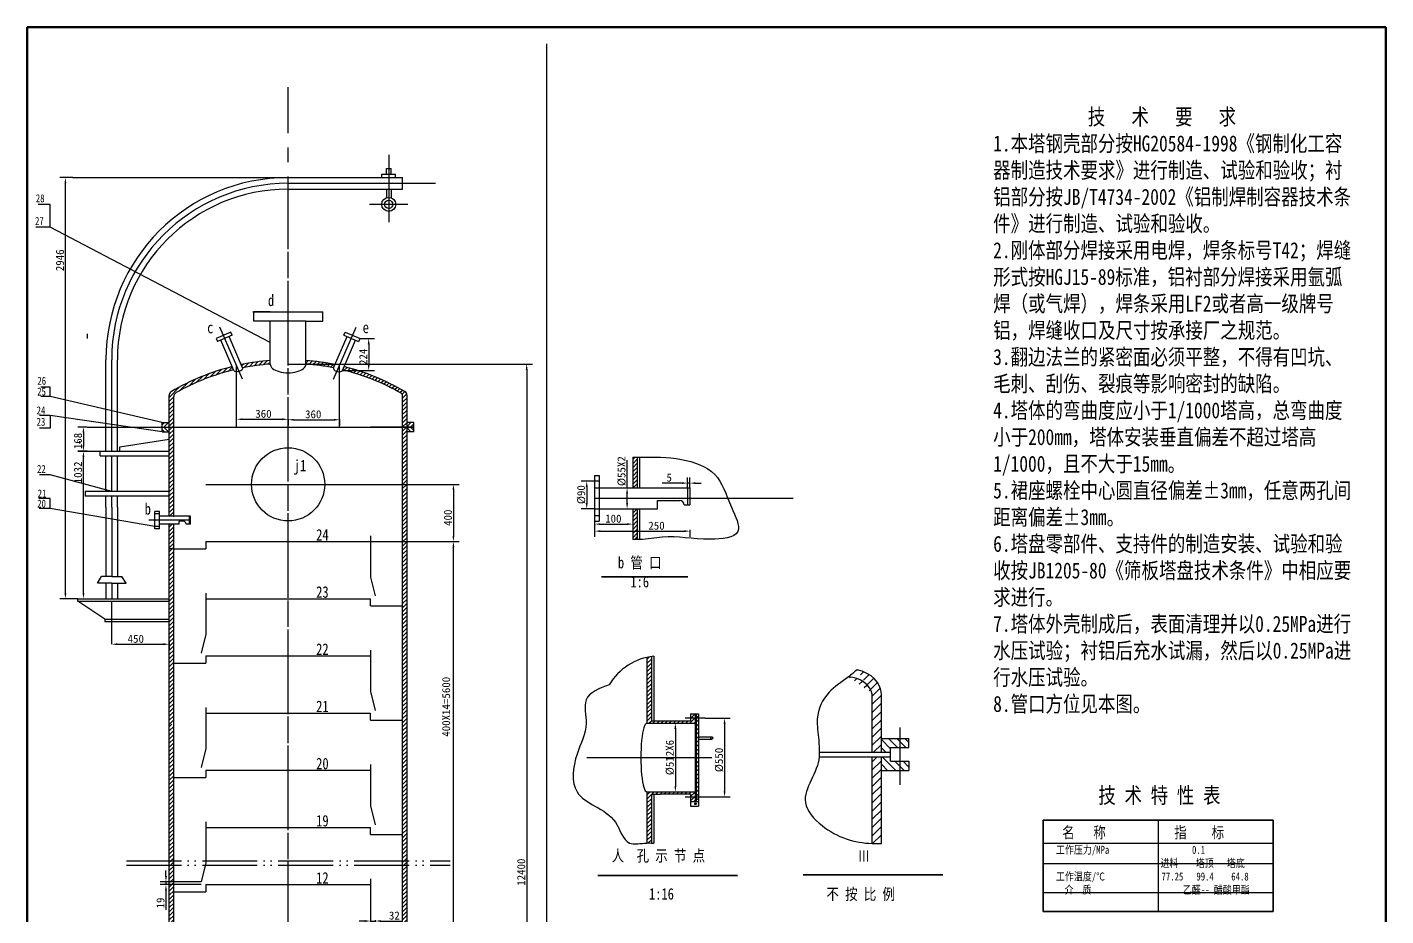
# Model space of a CAD drawing. Header units: millimetres. Extents: x 932 to 1607847, y 562 to 1472.
# Drawn here: x 932 to 1526, y 1083 to 1472 of the extents above; entities that cross this region are included whole.
import ezdxf

# ---------------------------------------------------------------- set-up
doc = ezdxf.new("R2010")
doc.units = ezdxf.units.MM
doc.linetypes.add('ACAD_ISO05W100', pattern=[33, 24, -3, 0, -3, 0, -3])
doc.linetypes.add('CENTER', pattern=[50.8, 31.75, -6.35, 6.35, -6.35])
doc.layers.get('0').update_dxf_attribs({"lineweight": 25})
doc.layers.get('Defpoints').update_dxf_attribs({"lineweight": 25})
doc.layers.add('双点划线', color=7, linetype='ACAD_ISO05W100', lineweight=25, plot=False)
doc.layers.add('图框', color=7, linetype='Continuous', lineweight=60)
doc.layers.add('粗实线', color=7, linetype='Continuous', lineweight=35)
doc.layers.add('点划线', color=7, linetype='CENTER')
doc.styles.get("Standard").update_dxf_attribs({"font": 'simfang.ttf', "width": 0.8, "height": 5})
doc.styles.add('样式 1', font='STFANGSO.TTF')
doc.dimstyles.new('GB', dxfattribs={"dimtxt": 3.5, "dimasz": 2.5, "dimexe": 2.5, "dimexo": 0, "dimtad": 1, "dimdec": 0, "dimlfac": 16, "dimtxsty": '样式 1', "dimcen": 0, "dimadec": 0, "dimazin": 3, "dimtfac": 1, "dimtdec": 0, "dimtmove": 0, "dimatfit": 2, "dimfxl": 0, "dimarcsym": 0})
pattern_1 = [(45, (-4.0579, -22.7448), (-0.8980256, 0.8980256), [])]
pattern_2 = [(45, (6.1799, -22.7448), (-0.8980256, 0.8980256), [])]

# ---------------------------------------------------------------- blocks, each defined once
blk = doc.blocks.new('*D31')
at = {"layer": 'Defpoints', "color": 0, "lineweight": -2, "transparency": 16777216}
for p, q in [((992.3, 1100.45), (992.3, 1102.95)), ((1007.7, 1097.95), (989.8, 1097.95)), ((1007.72, 1096.75), (989.8, 1096.75)), ((992.3, 1097.95), (992.3, 1096.75)), ((992.3, 1094.25), (992.3, 1085.67))]:
    blk.add_line(p, q, dxfattribs=at)
at = {"layer": 'Defpoints', "color": 0, "transparency": 16777216}
for p in [(992.3, 1096.75), (1007.7, 1097.95), (1007.72, 1096.75)]:
    blk.add_point(p, dxfattribs=at)
for points in [[(991.88, 1100.45), (992.71, 1100.45), (992.3, 1097.95)], [(991.88, 1094.25), (992.71, 1094.25), (992.3, 1096.75)]]:
    blk.add_solid(points, dxfattribs=at)
at = {"layer": 'Defpoints', "color": 0, "transparency": 16777216, "insert": (989.92, 1088.71), "char_height": 3.5, "attachment_point": 5, "rotation": 90, "style": '样式 1'}
blk.add_mtext('19', dxfattribs=at)
blk = doc.blocks.new('*D33')
at = {"layer": 'Defpoints', "color": 0, "lineweight": -2, "transparency": 16777216}
for p, q in [((1081.7, 1081.25), (1081.7, 1078.33)), ((1083.7, 1081.25), (1083.7, 1078.33)), ((1079.2, 1080.83), (1076.7, 1080.83)), ((1081.7, 1080.83), (1083.7, 1080.83)), ((1086.2, 1080.83), (1095.61, 1080.83))]:
    blk.add_line(p, q, dxfattribs=at)
at = {"layer": 'Defpoints', "color": 0, "transparency": 16777216}
for p in [(1081.7, 1081.25), (1083.7, 1081.25), (1083.7, 1080.83)]:
    blk.add_point(p, dxfattribs=at)
for points in [[(1079.2, 1081.25), (1079.2, 1080.42), (1081.7, 1080.83)], [(1086.2, 1081.25), (1086.2, 1080.42), (1083.7, 1080.83)]]:
    blk.add_solid(points, dxfattribs=at)
at = {"layer": 'Defpoints', "color": 0, "transparency": 16777216, "insert": (1092.15, 1083.21), "char_height": 3.5, "attachment_point": 5, "style": '样式 1'}
blk.add_mtext('32', dxfattribs=at)
blk = doc.blocks.new('*D37')
at = {"layer": 'Defpoints', "color": 0, "lineweight": -2, "transparency": 16777216}
for p, q in [((953.78, 1286.25), (958.72, 1286.25)), ((956.22, 1224.25), (956.22, 1283.75)), ((953.78, 1221.75), (958.72, 1221.75))]:
    blk.add_line(p, q, dxfattribs=at)
at = {"layer": 'Defpoints', "color": 0, "transparency": 16777216}
for p in [(953.78, 1286.25), (956.22, 1286.25), (953.78, 1221.75)]:
    blk.add_point(p, dxfattribs=at)
for points in [[(955.81, 1283.75), (956.64, 1283.75), (956.22, 1286.25)], [(955.81, 1224.25), (956.64, 1224.25), (956.22, 1221.75)]]:
    blk.add_solid(points, dxfattribs=at)
at = {"layer": 'Defpoints', "color": 0, "transparency": 16777216, "insert": (953.85, 1276.99), "char_height": 3.5, "attachment_point": 5, "rotation": 90, "style": '样式 1'}
blk.add_mtext('1032', dxfattribs=at)
blk = doc.blocks.new('*D38')
at = {"layer": 'Defpoints', "color": 0, "lineweight": -2, "transparency": 16777216}
for p, q in [((957.8, 1296.79), (953.71, 1296.79)), ((956.21, 1294.29), (956.21, 1288.79)), ((957.8, 1286.29), (953.71, 1286.29))]:
    blk.add_line(p, q, dxfattribs=at)
at = {"layer": 'Defpoints', "color": 0, "transparency": 16777216}
for p in [(957.8, 1296.79), (956.21, 1286.29), (957.8, 1286.29)]:
    blk.add_point(p, dxfattribs=at)
for points in [[(955.79, 1294.29), (956.63, 1294.29), (956.21, 1296.79)], [(955.79, 1288.79), (956.63, 1288.79), (956.21, 1286.29)]]:
    blk.add_solid(points, dxfattribs=at)
at = {"layer": 'Defpoints', "color": 0, "transparency": 16777216, "insert": (953.84, 1290.71), "char_height": 3.5, "attachment_point": 5, "rotation": 90, "style": '样式 1'}
blk.add_mtext('168', dxfattribs=at)
blk = doc.blocks.new('*D39')
at = {"layer": 'Defpoints', "color": 0, "lineweight": -2, "transparency": 16777216}
for p, q in [((951.64, 1405.89), (945.83, 1405.89)), ((948.33, 1224.25), (948.33, 1403.39)), ((953.78, 1221.75), (945.83, 1221.75))]:
    blk.add_line(p, q, dxfattribs=at)
at = {"layer": 'Defpoints', "color": 0, "transparency": 16777216}
for p in [(948.33, 1405.89), (951.64, 1405.89), (953.78, 1221.75)]:
    blk.add_point(p, dxfattribs=at)
for points in [[(947.91, 1403.39), (948.75, 1403.39), (948.33, 1405.89)], [(947.91, 1224.25), (948.75, 1224.25), (948.33, 1221.75)]]:
    blk.add_solid(points, dxfattribs=at)
at = {"layer": 'Defpoints', "color": 0, "transparency": 16777216, "insert": (945.96, 1369.73), "char_height": 3.5, "attachment_point": 5, "rotation": 90, "style": '样式 1'}
blk.add_mtext('2946', dxfattribs=at)
blk = doc.blocks.new('*D40')
at = {"layer": 'Defpoints', "color": 0, "lineweight": -2, "transparency": 16777216}
for p, q in [((1045.7, 1271.75), (1120.48, 1271.75)), ((1117.98, 1269.25), (1117.98, 1249.25)), ((1045.7, 1246.75), (1120.48, 1246.75))]:
    blk.add_line(p, q, dxfattribs=at)
at = {"layer": 'Defpoints', "color": 0, "transparency": 16777216}
for p in [(1045.7, 1271.75), (1045.7, 1246.75), (1117.98, 1246.75)]:
    blk.add_point(p, dxfattribs=at)
for points in [[(1117.56, 1269.25), (1118.39, 1269.25), (1117.98, 1271.75)], [(1117.56, 1249.25), (1118.39, 1249.25), (1117.98, 1246.75)]]:
    blk.add_solid(points, dxfattribs=at)
at = {"layer": 'Defpoints', "color": 0, "transparency": 16777216, "insert": (1115.6, 1257.17), "char_height": 3.5, "attachment_point": 5, "rotation": 90, "style": '样式 1'}
blk.add_mtext('400', dxfattribs=at)
blk = doc.blocks.new('*D41')
at = {"layer": 'Defpoints', "color": 0, "lineweight": -2, "transparency": 16777216}
for p, q in [((1077.14, 1335.55), (1083.43, 1335.55)), ((1080.93, 1333.05), (1080.93, 1324.05)), ((1069.44, 1321.55), (1083.43, 1321.55))]:
    blk.add_line(p, q, dxfattribs=at)
at = {"layer": 'Defpoints', "color": 0, "transparency": 16777216}
for p in [(1077.14, 1335.55), (1069.44, 1321.55), (1080.93, 1321.55)]:
    blk.add_point(p, dxfattribs=at)
for points in [[(1080.51, 1333.05), (1081.34, 1333.05), (1080.93, 1335.55)], [(1080.51, 1324.05), (1081.34, 1324.05), (1080.93, 1321.55)]]:
    blk.add_solid(points, dxfattribs=at)
at = {"layer": 'Defpoints', "color": 0, "transparency": 16777216, "insert": (1078.55, 1327.51), "char_height": 3.5, "attachment_point": 5, "rotation": 90, "style": '样式 1'}
blk.add_mtext('224', dxfattribs=at)
blk = doc.blocks.new('*D42')
at = {"layer": 'Defpoints', "color": 0, "lineweight": -2, "transparency": 16777216}
for p, q in [((1023.2, 1296.75), (1023.2, 1302.71)), ((1045.7, 1296.75), (1045.7, 1302.71)), ((1025.7, 1300.21), (1043.2, 1300.21))]:
    blk.add_line(p, q, dxfattribs=at)
at = {"layer": 'Defpoints', "color": 0, "transparency": 16777216}
for p in [(1023.2, 1296.75), (1045.7, 1300.21), (1045.7, 1296.75)]:
    blk.add_point(p, dxfattribs=at)
for points in [[(1025.7, 1300.63), (1025.7, 1299.8), (1023.2, 1300.21)], [(1043.2, 1300.63), (1043.2, 1299.8), (1045.7, 1300.21)]]:
    blk.add_solid(points, dxfattribs=at)
at = {"layer": 'Defpoints', "color": 0, "transparency": 16777216, "insert": (1034.91, 1302.59), "char_height": 3.5, "attachment_point": 5, "style": '样式 1'}
blk.add_mtext('360', dxfattribs=at)
blk = doc.blocks.new('*D43')
at = {"layer": 'Defpoints', "color": 0, "lineweight": -2, "transparency": 16777216}
for p, q in [((1045.7, 1300.21), (1045.7, 1297.5)), ((1048.2, 1300), (1065.7, 1300)), ((1068.2, 1300.21), (1068.2, 1297.5))]:
    blk.add_line(p, q, dxfattribs=at)
at = {"layer": 'Defpoints', "color": 0, "transparency": 16777216}
for p in [(1045.7, 1300.21), (1068.2, 1300.21), (1068.2, 1300)]:
    blk.add_point(p, dxfattribs=at)
for points in [[(1048.2, 1300.42), (1048.2, 1299.59), (1045.7, 1300)], [(1065.7, 1300.42), (1065.7, 1299.59), (1068.2, 1300)]]:
    blk.add_solid(points, dxfattribs=at)
at = {"layer": 'Defpoints', "color": 0, "transparency": 16777216, "insert": (1056.68, 1302.38), "char_height": 3.5, "attachment_point": 5, "style": '样式 1'}
blk.add_mtext('360', dxfattribs=at)

msp = doc.modelspace()

# ---------------------------------------------------------------- hatches: boundary and pattern name
h = msp.add_hatch()
h.set_pattern_fill('ANSI31', color=256, scale=0.4, style=0)
h.paths.add_polyline_path([(1037.883, 1325.962, 0.0319707), (1025.186, 1324.149), (1025.82, 1322.686, -0.0304818), (1037.883, 1324.375)])
h = msp.add_hatch()
h.set_pattern_fill('ANSI31', color=256, scale=0.4, style=0)
h.paths.add_polyline_path([(1053.507, 1325.962), (1053.507, 1324.375, -0.0304818), (1065.571, 1322.686), (1066.205, 1324.149, 0.0319707)])
h = msp.add_hatch()
h.set_pattern_fill('ANSI31', color=256, scale=0.4, style=0)
h.paths.add_polyline_path([(995.695, 1310.121, -0.2710982), (996.716, 1311.864, -0.0678651), (1021.846, 1321.795), (1021.221, 1323.238, 0.0718152), (994.679, 1312.339, 0.2654284), (993.695, 1310.617), (993.695, 1296.751), (995.695, 1296.751)])
h = msp.add_hatch()
h.set_pattern_fill('ANSI31', color=256, scale=0.4, style=0)
h.paths.add_polyline_path([(1070.169, 1323.238), (1069.544, 1321.795, -0.0693523), (1095.19, 1311.573, -0.2695098), (1095.695, 1310.704), (1095.695, 1296.751), (1097.695, 1296.751), (1097.695, 1310.617, 0.2654284), (1096.712, 1312.339, 0.0718152)])
h = msp.add_hatch()
h.set_pattern_fill('ANSI31', color=256, scale=0.4, style=0)
h.paths.add_polyline_path([(995.695, 1296.751), (993.695, 1296.751), (993.695, 1257.845), (995.695, 1257.845)])
h = msp.add_hatch()
h.set_pattern_fill('ANSI31', color=256, scale=0.4, style=0)
h.paths.add_polyline_path([(1097.695, 1296.751), (1095.695, 1296.751), (1095.695, 1050.376), (1097.695, 1050.376)])
h = msp.add_hatch()
h.set_pattern_fill('ANSI31', color=256, scale=0.4, style=0)
edge = h.paths.add_edge_path()
edge.add_spline(control_points=[(1198.357, 1283.677), (1197.69, 1283.677), (1197.024, 1283.677), (1196.357, 1283.677)], knot_values=[0, 0, 0, 0, 2, 2, 2, 2], degree=3, periodic=0)
edge.add_line((1196.357, 1283.677), (1196.357, 1270.26))
edge.add_line((1196.357, 1270.26), (1198.357, 1270.26))
edge.add_line((1198.357, 1270.26), (1198.357, 1283.677))
h = msp.add_hatch()
h.set_pattern_fill('ANSI31', color=256, scale=0.4, style=0)
edge = h.paths.add_edge_path()
edge.add_line((1198.357, 1261.094), (1196.357, 1261.094))
edge.add_line((1196.357, 1261.094), (1196.357, 1247.677))
edge.add_spline(control_points=[(1196.357, 1247.677), (1197.024, 1247.679), (1197.691, 1247.68), (1198.357, 1247.677)], knot_values=[108.8896239, 108.8896239, 108.8896239, 108.8896239, 110.8896239, 110.8896239, 110.8896239, 110.8896239], degree=3, periodic=0)
edge.add_line((1198.357, 1247.677), (1198.357, 1261.094))
h = msp.add_hatch()
h.set_pattern_fill('ANSI31', color=256, scale=0.4, style=0)
h.set_pattern_definition(pattern_2)
h.paths.add_polyline_path([(1204.537, 1196.489, 0.0197765), (1202.537, 1196.115), (1202.537, 1167.297), (1208.366, 1167.297), (1221.633, 1167.297), (1223.633, 1167.297), (1223.633, 1169.485), (1221.633, 1169.485), (1221.633, 1168.297), (1208.366, 1168.297), (1204.537, 1168.297)])
edge = h.paths.add_edge_path()
edge.add_line((1204.537, 1136.297), (1208.366, 1136.297))
edge.add_line((1208.366, 1136.297), (1221.633, 1136.297))
edge.add_line((1221.633, 1136.297), (1221.633, 1135.11))
edge.add_line((1221.633, 1135.11), (1223.633, 1135.11))
edge.add_line((1223.633, 1135.11), (1223.633, 1137.297))
edge.add_line((1223.633, 1137.297), (1221.633, 1137.297))
edge.add_line((1221.633, 1137.297), (1208.366, 1137.297))
edge.add_line((1208.366, 1137.297), (1202.537, 1137.297))
edge.add_line((1202.537, 1137.297), (1202.537, 1114.947))
edge.add_spline(control_points=[(1202.537, 1114.947), (1203.219, 1114.973), (1203.874, 1114.952), (1204.537, 1114.947)], knot_values=[92.8645711, 92.8645711, 92.8645711, 92.8645711, 94.8645711, 94.8645711, 94.8645711, 94.8645711], degree=3, periodic=0)
edge.add_line((1204.537, 1114.947), (1204.537, 1136.297))
h = msp.add_hatch()
h.set_pattern_fill('ANSI31', color=256, scale=0.4, style=0)
h.set_pattern_definition(pattern_2)
h.paths.add_polyline_path([(1221.633, 1169.485), (1223.633, 1169.485), (1223.633, 1171.485), (1221.633, 1171.485)])
h.paths.add_polyline_path([(1221.633, 1135.11), (1221.633, 1133.11), (1223.633, 1133.11), (1223.633, 1135.11)])
h = msp.add_hatch()
h.set_pattern_fill('ANSI31', color=256, scale=0.4, style=0)
h.set_pattern_definition(pattern_1)
h.paths.add_polyline_path([(1224.133, 1133.11), (1225.133, 1133.11), (1225.133, 1171.485), (1224.133, 1171.485)])
h = msp.add_hatch()
h.set_pattern_fill('ANSI31', color=256, scale=0.4, style=0)
h.set_pattern_definition(pattern_1)
h.paths.add_polyline_path([(1225.133, 1135.11), (1225.133, 1171.485), (1224.133, 1171.485), (1224.133, 1135.11)])
h = msp.add_hatch()
h.set_pattern_fill('ANSI31', color=256, scale=0.4, style=0)
h.set_pattern_definition(pattern_1)
h.paths.add_polyline_path([(1224.133, 1133.11), (1225.133, 1133.11), (1225.133, 1171.485), (1224.133, 1171.485)])
h = msp.add_hatch()
h.set_pattern_fill('ANSI31', color=256, scale=0.4, style=0)
h.set_pattern_definition(pattern_1)
h.paths.add_polyline_path([(1225.133, 1135.11), (1225.133, 1171.485), (1224.133, 1171.485), (1224.133, 1135.11)])
h = msp.add_hatch()
h.set_pattern_fill('ANSI31', color=256, scale=0.4, style=0)
h.set_pattern_definition([(45, (-1e-13, 317.5143), (-0.8980256, 0.8980256), [])])
h.paths.add_polyline_path([(995.695, 1166.368, -0.0057819), (993.695, 1167.548), (993.695, 1073.154), (994.695, 1073.154), (995.695, 1073.154)])
at = {"layer": 'Defpoints'}
h = msp.add_hatch(dxfattribs=at)
h.set_pattern_fill('ANSI31', color=256, scale=0.4, style=0)
h.paths.add_polyline_path([(993.695, 1298.751), (990.695, 1298.751), (990.695, 1296.751), (993.695, 1296.751)])
h.paths.add_polyline_path([(1100.695, 1298.751), (1097.695, 1298.751), (1097.695, 1296.751), (1100.695, 1296.751)])
h = msp.add_hatch(dxfattribs=at)
h.set_pattern_fill('ANSI31', color=256, scale=0.4, angle=90, style=0)
h.paths.add_polyline_path([(1100.695, 1296.751), (1097.695, 1296.751), (1097.695, 1294.751), (1100.695, 1294.751)])
h.paths.add_polyline_path([(993.695, 1296.751), (990.695, 1296.751), (990.695, 1294.751), (993.695, 1294.751)])
h = msp.add_hatch(dxfattribs=at)
h.set_pattern_fill('ANSI31', color=256, scale=0.8, style=0)
h.set_pattern_definition([(45, (-1281.986, -1166.7633), (-1.7960512, 1.7960512), [])])
edge = h.paths.add_edge_path()
edge.add_ellipse((1290.089, 1180.027), major_axis=(-14.987, 0), ratio=0.7440054, start_angle=180, end_angle=253.095877, ccw=False)
edge.add_spline(control_points=[(1290.635, 1187.568), (1291.942, 1188.568), (1293.194, 1189.632), (1294.446, 1190.696)], knot_values=[0, 0, 0, 0, 2.4650316, 2.4650316, 2.4650316, 2.4650316], degree=3, periodic=0)
edge.add_ellipse((1290.089, 1179.301), major_axis=(-10.987, 0.726), ratio=0.7524867, start_angle=190.043499, end_angle=270, ccw=False)
edge.add_line((1301.075, 1180.55), (1301.075, 1154.669))
edge.add_line((1301.075, 1154.669), (1305.075, 1154.669))
edge.add_line((1305.075, 1154.669), (1305.075, 1180.027))
edge = h.paths.add_edge_path()
edge.add_line((1305.075, 1152.669), (1301.075, 1152.669))
edge.add_line((1301.075, 1152.669), (1301.075, 1114.746))
edge.add_spline(control_points=[(1301.075, 1114.746), (1301.333, 1114.737), (1301.591, 1114.732), (1301.849, 1114.728)], knot_values=[50.8288555, 50.8288555, 50.8288555, 50.8288555, 51.2161632, 51.2161632, 51.2161632, 51.2161632], degree=3, periodic=0)
edge.add_spline(control_points=[(1301.849, 1114.728), (1302.923, 1114.712), (1303.999, 1114.729), (1305.075, 1114.746)], knot_values=[51.2161632, 51.2161632, 51.2161632, 51.2161632, 52.8288555, 52.8288555, 52.8288555, 52.8288555], degree=3, periodic=0)
edge.add_line((1305.075, 1114.746), (1305.075, 1152.669))
h = msp.add_hatch(dxfattribs=at)
h.set_pattern_fill('ANSI31', color=256, scale=0.8, angle=90, style=0)
h.set_pattern_definition([(135, (-1281.986, -1166.7633), (-1.7960512, -1.7960512), [])])
h.paths.add_polyline_path([(1317.075, 1160.669), (1305.075, 1160.669), (1305.075, 1154.669), (1309.075, 1154.669), (1309.075, 1156.669), (1317.075, 1156.669)])
h.paths.add_polyline_path([(1317.075, 1150.669), (1309.075, 1150.669), (1309.075, 1152.669), (1305.075, 1152.669), (1305.075, 1146.669), (1317.075, 1146.669)])

# ---------------------------------------------------------------- linework, layer by layer
for p, q in [((1158.842, 635.893), (1158.842, 1464.358)), ((1088.695, 1407.392), (1088.695, 1409.892)), ((1088.695, 1409.892), (1090.695, 1409.892)), ((1090.695, 1407.392), (1090.695, 1409.892)), ((1045.695, 1405.892), (1095.695, 1405.892)), ((1045.695, 1403.392), (1110.195, 1403.392)), ((1086.695, 1405.892), (1086.695, 1407.392)), ((1086.695, 1407.392), (1092.695, 1407.392)), ((1092.695, 1405.892), (1092.695, 1407.392)), ((1095.695, 1400.822), (1095.695, 1405.892)), ((1045.695, 1400.822), (1095.695, 1400.822)), ((1088.695, 1400.822), (1088.695, 1397.074)), ((1090.695, 1400.822), (1090.695, 1397.074)), ((1030.327, 1347.134), (1060.888, 1347.134)), ((1037.883, 1347.134), (1030.539, 1347.134)), ((1030.539, 1347.134), (1030.539, 1343.134)), ((1037.883, 1343.134), (1030.539, 1343.134)), ((1037.883, 1347.134), (1053.507, 1347.134)), ((1053.507, 1343.134), (1037.883, 1343.134)), ((1037.883, 1324.375), (1037.883, 1343.134)), ((1053.507, 1347.134), (1060.851, 1347.134)), ((1053.507, 1343.134), (1060.851, 1343.134)), ((1060.851, 1343.134), (1060.851, 1347.134)), ((957.855, 1337.564), (957.855, 1335.564)), ((1020.679, 1338.333), (1014.255, 1335.552)), ((1021.275, 1336.957), (1014.851, 1334.175)), ((1025.782, 1317.738), (1015.902, 1340.555)), ((1021.275, 1336.957), (1020.679, 1338.333)), ((1065.608, 1317.738), (1075.488, 1340.555)), ((1070.116, 1336.957), (1070.712, 1338.333)), ((1070.116, 1336.957), (1076.54, 1334.175)), ((1070.712, 1338.333), (1077.136, 1335.552)), ((1014.255, 1335.552), (1014.851, 1334.175)), ((1021.951, 1321.553), (1016.228, 1334.771)), ((1025.82, 1322.686), (1019.898, 1336.361)), ((1065.571, 1322.686), (1071.492, 1336.361)), ((1069.44, 1321.553), (1075.163, 1334.771)), ((1077.136, 1335.552), (1076.54, 1334.175)), ((966.07, 1286.251), (966.07, 1326.267)), ((968.57, 1286.251), (968.57, 1326.267)), ((971.07, 1286.251), (971.07, 1326.197)), ((993.695, 1257.845), (993.695, 1310.617)), ((995.695, 1257.845), (995.695, 1310.121)), ((1095.695, 1050.376), (1095.695, 1310.704)), ((1097.695, 1050.376), (1097.695, 1310.617)), ((990.695, 1298.751), (993.695, 1298.751)), ((990.695, 1294.751), (990.695, 1298.751)), ((990.695, 1296.751), (1009.695, 1296.751)), ((1009.695, 1296.751), (1100.695, 1296.751)), ((1100.695, 1296.751), (1081.695, 1296.751)), ((1100.695, 1298.751), (1097.695, 1298.751)), ((1100.695, 1294.751), (1100.695, 1298.751)), ((954.628, 1289.664), (954.628, 1290.664)), ((990.695, 1294.751), (993.695, 1294.751)), ((1100.695, 1294.751), (1097.695, 1294.751)), ((963.541, 1284.22), (963.541, 1286.251)), ((963.541, 1286.251), (993.695, 1286.251)), ((963.541, 1284.251), (993.695, 1284.251)), ((966.07, 1268.651), (966.07, 1284.251)), ((968.57, 1268.651), (968.57, 1284.251)), ((971.07, 1268.651), (971.07, 1284.251)), ((1196.357, 1283.677), (1196.357, 1270.26)), ((1198.357, 1283.677), (1198.357, 1270.26)), ((1199.357, 1283.677), (1199.357, 1270.26)), ((1009.695, 1271.751), (1091.468, 1271.751)), ((1179.691, 1275.677), (1179.691, 1255.677)), ((1179.691, 1275.677), (1181.691, 1275.677)), ((1181.691, 1273.177), (1179.691, 1273.177)), ((1181.691, 1275.677), (1181.691, 1255.677)), ((993.695, 1268.651), (957.009, 1268.651)), ((993.695, 1266.651), (957.009, 1266.651)), ((966.07, 1261.751), (966.07, 1266.651)), ((968.57, 1261.751), (968.57, 1266.651)), ((971.07, 1261.751), (971.07, 1266.651)), ((1179.691, 1270.26), (1221.357, 1270.26)), ((1179.691, 1265.677), (1266.525, 1265.677)), ((1220.357, 1270.26), (1220.357, 1262.861)), ((1221.357, 1270.26), (1221.357, 1262.861)), ((966.07, 1261.751), (966.07, 1231.47)), ((968.57, 1261.751), (968.57, 1231.47)), ((971.07, 1261.751), (971.07, 1231.47)), ((987.445, 1252.314), (987.445, 1259.939)), ((989.445, 1259.939), (987.445, 1259.939)), ((989.445, 1252.314), (989.445, 1259.939)), ((1179.691, 1261.094), (1207.23, 1261.094)), ((1196.357, 1261.094), (1196.357, 1247.677)), ((1198.357, 1261.094), (1198.357, 1247.677)), ((1199.357, 1261.094), (1199.357, 1247.677)), ((1207.23, 1261.045), (1207.23, 1264.677)), ((1207.23, 1264.677), (1216.889, 1264.677)), ((1218.857, 1262.861), (1221.357, 1262.861)), ((989.445, 1256.126), (984.835, 1256.079)), ((989.445, 1258.939), (987.445, 1258.939)), ((1003.07, 1257.845), (989.445, 1257.845)), ((1003.07, 1256.126), (989.445, 1256.126)), ((998.07, 1254.407), (989.445, 1254.407)), ((993.695, 1254.807), (993.709, 1254.821)), ((993.695, 891.901), (993.695, 1254.407)), ((993.695, 1253.011), (994.834, 1254.15)), ((995.695, 891.901), (995.695, 1254.407)), ((998.07, 1254.407), (998.07, 1255.626)), ((999.898, 1255.626), (998.07, 1255.626)), ((1001.07, 1254.407), (1001.07, 1254.422)), ((1003.07, 1254.407), (1001.07, 1254.407)), ((1002.57, 1254.407), (1002.57, 1257.845)), ((1003.07, 1254.407), (1003.07, 1257.845)), ((1179.691, 1258.177), (1181.691, 1258.177)), ((1179.691, 1255.677), (1181.691, 1255.677)), ((989.445, 1253.314), (987.445, 1253.314)), ((989.445, 1252.314), (987.445, 1252.314)), ((993.695, 1251.215), (995.695, 1253.215)), ((993.695, 1249.419), (995.695, 1251.419)), ((993.695, 1247.623), (995.695, 1249.623)), ((993.695, 1245.827), (995.695, 1247.827)), ((1081.695, 1249.251), (1081.695, 1231.251)), ((993.695, 1244.031), (995.695, 1246.031)), ((993.695, 1242.235), (995.695, 1244.235)), ((995.695, 1243.626), (993.695, 1243.626)), ((993.695, 1240.439), (995.695, 1242.439)), ((995.695, 1243.626), (1009.695, 1243.626)), ((1009.695, 1246.751), (1081.695, 1246.751)), ((1009.695, 1246.751), (1009.695, 1243.626)), ((993.695, 1238.643), (995.695, 1240.643)), ((993.695, 1236.847), (995.695, 1238.847)), ((993.695, 1235.051), (995.695, 1237.051)), ((962.312, 1228.54), (964.115, 1231.47)), ((968.57, 1231.47), (964.115, 1231.47)), ((968.57, 1231.47), (973.026, 1231.47)), ((974.828, 1228.54), (973.026, 1231.47)), ((993.695, 1233.254), (995.695, 1235.254)), ((993.695, 1231.458), (995.695, 1233.458)), ((993.695, 1229.662), (995.695, 1231.662)), ((993.695, 1227.866), (995.695, 1229.866)), ((1081.695, 1231.251), (1083.695, 1222.951)), ((968.57, 1228.54), (962.312, 1228.54)), ((966.07, 1228.54), (966.07, 1221.751)), ((968.57, 1228.54), (974.828, 1228.54)), ((968.57, 1228.54), (968.57, 1221.751)), ((971.07, 1228.54), (971.07, 1221.751)), ((993.695, 1226.07), (995.695, 1228.07)), ((993.695, 1224.274), (995.695, 1226.274)), ((993.695, 1222.478), (995.695, 1224.478)), ((1009.695, 1224.251), (1009.695, 1206.251)), ((953.782, 1221.751), (993.695, 1221.751)), ((953.782, 1220.751), (993.695, 1220.751)), ((965.57, 1212.751), (953.782, 1220.751)), ((993.695, 1220.682), (995.695, 1222.682)), ((993.695, 1218.886), (995.695, 1220.886)), ((993.695, 1217.09), (995.695, 1219.09)), ((1009.695, 1221.751), (1081.695, 1221.751)), ((1081.695, 1218.626), (1081.695, 1221.751)), ((1081.695, 1218.626), (1095.695, 1218.626)), ((1083.695, 1222.951), (1083.695, 1222.951)), ((965.57, 1212.751), (993.695, 1212.751)), ((965.57, 1212.751), (965.57, 1211.751)), ((993.695, 1215.294), (995.695, 1217.294)), ((993.695, 1213.498), (995.695, 1215.498)), ((993.695, 1211.702), (995.695, 1213.702)), ((993.695, 1209.906), (995.695, 1211.906)), ((965.57, 1211.751), (993.695, 1211.751)), ((993.695, 1208.11), (995.695, 1210.11)), ((993.695, 1206.314), (995.695, 1208.314)), ((993.695, 1204.518), (995.695, 1206.518)), ((1009.695, 1206.251), (1007.695, 1197.951)), ((993.695, 1202.722), (995.695, 1204.722)), ((993.695, 1200.926), (995.695, 1202.926)), ((993.695, 1199.129), (995.695, 1201.129)), ((993.695, 1197.333), (995.695, 1199.333)), ((993.695, 1195.537), (995.695, 1197.537)), ((993.695, 1193.741), (995.695, 1195.741)), ((993.695, 1191.945), (995.695, 1193.945)), ((1009.695, 1196.751), (1009.695, 1193.626)), ((1009.695, 1196.751), (1081.695, 1196.751)), ((1081.695, 1199.251), (1081.695, 1181.251)), ((1202.537, 1196.115), (1202.537, 1167.297)), ((1204.537, 1196.615), (1204.537, 1168.297)), ((1205.537, 1196.615), (1205.537, 1168.297)), ((993.695, 1190.149), (995.695, 1192.149)), ((993.695, 1188.353), (995.695, 1190.353)), ((993.695, 1186.557), (995.695, 1188.557)), ((995.695, 1193.626), (1009.695, 1193.626)), ((993.695, 1184.761), (995.695, 1186.761)), ((993.695, 1182.965), (995.695, 1184.965)), ((993.695, 1181.169), (995.695, 1183.169)), ((993.695, 1179.373), (995.695, 1181.373)), ((993.695, 1177.577), (995.695, 1179.577)), ((993.695, 1175.781), (995.695, 1177.781)), ((1081.695, 1181.251), (1083.695, 1172.951)), ((993.695, 1173.985), (995.695, 1175.985)), ((993.695, 1172.189), (995.695, 1174.189)), ((993.695, 1170.393), (995.695, 1172.393)), ((993.695, 1168.597), (995.695, 1170.597)), ((1009.695, 1174.251), (1009.695, 1156.251)), ((1009.695, 1171.751), (1081.695, 1171.751)), ((1081.695, 1168.626), (1081.695, 1171.751)), ((1221.633, 1171.485), (1225.133, 1171.485)), ((1221.633, 1171.485), (1221.633, 1168.297)), ((1221.633, 1171.485), (1225.133, 1171.485)), ((1221.633, 1171.485), (1221.633, 1168.297)), ((1223.633, 1171.485), (1223.633, 1133.11)), ((1223.633, 1171.485), (1223.633, 1133.11)), ((1224.133, 1171.485), (1224.133, 1133.11)), ((1224.133, 1171.485), (1224.133, 1133.11)), ((1224.133, 1171.485), (1224.133, 1133.11)), ((1224.133, 1171.485), (1224.133, 1133.11)), ((1224.133, 1171.485), (1224.133, 1133.11)), ((1224.133, 1171.485), (1224.133, 1133.11)), ((1225.133, 1171.485), (1225.133, 1131.11)), ((1225.133, 1171.485), (1225.133, 1131.11)), ((993.695, 1166.801), (995.695, 1168.801)), ((1081.695, 1168.626), (1095.695, 1168.626)), ((1202.537, 1167.297), (1208.366, 1167.297)), ((1204.537, 1168.297), (1208.366, 1168.297)), ((1208.366, 1168.297), (1221.633, 1168.297)), ((1208.366, 1168.297), (1221.633, 1168.297)), ((1208.366, 1167.297), (1221.633, 1167.297)), ((1208.366, 1167.297), (1221.633, 1167.297)), ((1228.084, 1169.485), (1219.279, 1169.485)), ((1228.084, 1169.485), (1219.279, 1169.485)), ((1221.633, 1169.485), (1221.633, 1169.485)), ((1221.633, 1169.485), (1221.633, 1169.485)), ((1221.633, 1167.297), (1223.633, 1167.297)), ((1221.633, 1167.297), (1223.633, 1167.297)), ((1225.133, 1161.297), (1230.951, 1161.297)), ((1225.133, 1160.297), (1230.951, 1160.297)), ((1009.695, 1156.251), (1007.695, 1147.951)), ((1009.695, 1146.751), (1009.695, 1143.626)), ((1009.695, 1146.751), (1081.695, 1146.751)), ((1081.695, 1149.251), (1081.695, 1131.251)), ((1176.327, 1152.297), (1222.839, 1152.297)), ((1176.327, 1152.297), (1230.951, 1152.297)), ((995.695, 1143.626), (1009.695, 1143.626)), ((1202.537, 1137.297), (1208.366, 1137.297)), ((1202.537, 1137.297), (1202.537, 1114.947)), ((1204.537, 1136.297), (1204.537, 1114.947)), ((1204.537, 1136.297), (1208.366, 1136.297)), ((1205.537, 1136.297), (1205.537, 1114.947)), ((1208.366, 1137.297), (1221.633, 1137.297)), ((1208.366, 1137.297), (1221.633, 1137.297)), ((1221.633, 1136.297), (1208.366, 1136.297)), ((1221.633, 1136.297), (1208.366, 1136.297)), ((1219.279, 1135.11), (1226.324, 1135.11)), ((1219.279, 1135.11), (1226.324, 1135.11)), ((1221.633, 1137.297), (1223.633, 1137.297)), ((1221.633, 1137.297), (1223.633, 1137.297)), ((1221.633, 1136.297), (1221.633, 1131.11)), ((1221.633, 1136.297), (1221.633, 1131.11)), ((1081.695, 1131.251), (1083.695, 1122.951)), ((1221.633, 1133.11), (1225.133, 1133.11)), ((1221.633, 1133.11), (1225.133, 1133.11)), ((1221.633, 1131.11), (1225.133, 1131.11)), ((1221.633, 1131.11), (1225.133, 1131.11)), ((1009.695, 1124.251), (1009.695, 1106.251)), ((1009.695, 1121.751), (1081.695, 1121.751)), ((1081.695, 1118.626), (1081.695, 1121.751)), ((1081.695, 1118.626), (1095.695, 1118.626)), ((1009.695, 1106.251), (1007.695, 1097.951)), ((1081.695, 1099.251), (1081.695, 1081.251)), ((995.695, 1093.626), (1009.695, 1093.626)), ((1009.695, 1096.751), (1009.695, 1093.626)), ((1009.695, 1096.751), (1081.695, 1096.751))]:
    msp.add_line(p, q)
for centre, radius in [((1089.695, 1394.189), 3.053), ((1089.695, 1394.189), 1.802), ((1045.695, 1271.751), 16), ((1230.951, 1160.797), 0.5), ((1223.864, 1132.123), 0.403), ((1223.864, 1132.123), 0.403)]:
    msp.add_circle(centre, radius)
for centre, radius, start, end in [((1045.695, 1326.267), 79.625, 90, 180), ((1045.695, 1326.267), 77.125, 90, 180), ((1045.695, 1326.197), 74.625, 90, 180), ((1045.695, 1225.867), 100.4, 94.462625, 101.787263), ((1045.695, 1225.867), 100.4, 78.212737, 85.537375), ((1045.695, 1225.867), 100.4, 104.108736, 120.539355), ((1045.695, 1224.681), 100, 103.797452, 119.327169), ((1045.695, 1224.681), 100, 94.480511, 101.464271), ((1045.695, 1224.681), 100, 78.535729, 85.519489), ((1045.695, 1224.681), 100, 60.33358, 76.202548), ((1045.695, 1225.867), 100.4, 59.460645, 75.891264), ((995.695, 1310.617), 2, 120.539355, 180), ((997.695, 1310.121), 2, 119.327169, 180), ((1094.695, 1310.704), 1, 0, 60.33358), ((1095.695, 1310.617), 2, 0, 59.460645), ((1216.956, 1262.775), 1.903, 2.58257, 92.015443), ((999.86, 1254.407), 1.211, 0, 90), ((1208.26, 1171.029), 25.73, 96.074093, 149.31175)]:
    msp.add_arc(centre, radius, start, end)
at = {"extrusion": (0, 0, -1)}
msp.add_ellipse((1023.833, 1322.24), major_axis=(1.987, 0.445), ratio=0.5815561, start_param=0, end_param=3.1415927, dxfattribs=at)
for centre, major_axis, ratio in [((1045.695, 1324.375), (-7.812, 0), 0.4890772), ((1067.558, 1322.24), (-1.987, 0.445), 0.5815561), ((1202.537, 1152.297), (0, 15), 0.1748749)]:
    msp.add_ellipse(centre, major_axis=major_axis, ratio=ratio, start_param=0, end_param=3.1415927)
for points in [[(1196.357, 1283.677), (1198.357, 1283.677), (1199.357, 1283.677), (1217.712, 1282.689), (1232.206, 1276.137), (1239.493, 1261.739), (1242.311, 1251.131), (1230.399, 1247.768), (1209.292, 1248.673), (1199.357, 1247.677), (1198.357, 1247.677), (1196.357, 1247.677)], [(1186.133, 1184.161), (1176.007, 1177.506), (1176.007, 1167.297), (1172.01, 1153.813), (1172.01, 1137.297), (1188.798, 1123.998), (1194.927, 1114.947), (1202.537, 1114.947), (1204.537, 1114.947), (1205.537, 1114.947)]]:
    msp.add_spline(points, degree=3)
at = {"layer": 'Defpoints'}
for p, q in [((951.643, 1405.892), (1045.695, 1405.892)), ((941.643, 1394.065), (936.385, 1394.065)), ((941.643, 1384.196), (941.643, 1394.065)), ((941.643, 1384.196), (935.47, 1384.196)), ((1037.883, 1333.755), (941.643, 1384.196)), ((1053.507, 1324.375), (1053.507, 1343.134)), ((1023.195, 1296.751), (1023.195, 1323.713)), ((1045.695, 1324.375), (1152.501, 1324.375)), ((1068.195, 1296.751), (1068.195, 1323.713)), ((1150.001, 1321.875), (1150.001, 664.415)), ((941.643, 1314.235), (937.564, 1314.235)), ((941.643, 1310.141), (941.643, 1314.235)), ((941.643, 1310.141), (937.564, 1310.141)), ((990.695, 1298.751), (941.643, 1310.141)), ((941.643, 1301.856), (937.033, 1301.856)), ((990.695, 1294.751), (941.643, 1301.856)), ((941.643, 1301.856), (941.643, 1296.333)), ((941.643, 1296.333), (937.037, 1296.333)), ((957.803, 1296.792), (990.695, 1296.751)), ((972.108, 1288.098), (993.695, 1291.58)), ((958.724, 1286.251), (963.541, 1286.251)), ((972.108, 1286.241), (972.108, 1288.098)), ((1193.899, 1270.26), (1193.899, 1282.344)), ((941.643, 1275.908), (937.033, 1275.908)), ((968.57, 1268.651), (941.643, 1275.908)), ((1179.691, 1273.177), (1173.764, 1273.177)), ((1217.857, 1272.31), (1209.274, 1272.31)), ((1220.357, 1270.26), (1220.357, 1274.81)), ((1221.357, 1272.31), (1220.357, 1272.31)), ((1221.357, 1270.26), (1221.357, 1274.81)), ((1223.857, 1272.31), (1226.357, 1272.31)), ((941.643, 1265.537), (936.787, 1265.537)), ((941.643, 1261.253), (941.643, 1265.537)), ((957.009, 1268.651), (957.009, 1266.651)), ((957.009, 1266.651), (957.009, 1266.651)), ((1176.264, 1270.677), (1176.264, 1263.594)), ((1193.46, 1270.26), (1196.399, 1270.26)), ((1193.899, 1263.594), (1193.899, 1267.76)), ((941.643, 1261.253), (936.821, 1261.253)), ((987.445, 1253.314), (941.643, 1261.253)), ((1179.691, 1261.094), (1173.764, 1261.094)), ((1193.46, 1261.094), (1196.399, 1261.094)), ((1179.691, 1255.677), (1179.691, 1251.885)), ((1182.191, 1254.385), (1193.857, 1254.385)), ((1196.357, 1255.677), (1196.357, 1251.885)), ((1179.691, 1251.885), (1179.691, 1248.8)), ((1182.191, 1251.3), (1218.857, 1251.3)), ((1221.357, 1251.885), (1221.357, 1248.8)), ((1045.695, 1246.751), (1120.477, 1246.751)), ((1117.977, 1074.251), (1117.977, 1244.251)), ((953.782, 1220.751), (953.782, 1221.751)), ((968.57, 1204.36), (968.57, 1220.751)), ((968.57, 1201.86), (968.57, 1204.36)), ((971.07, 1201.86), (991.195, 1201.86)), ((993.695, 1202.722), (993.695, 1199.36)), ((1301.002, 1180.027), (1301.075, 1180.027)), ((1301.075, 1154.669), (1301.075, 1180.027)), ((1305.075, 1154.669), (1305.075, 1180.027)), ((1215, 1167.297), (1217.5, 1167.297)), ((1215, 1164.797), (1215, 1139.797)), ((1228.084, 1169.485), (1239.021, 1169.485)), ((1236.521, 1166.985), (1236.521, 1137.61)), ((1305.075, 1160.669), (1317.075, 1160.669)), ((1317.075, 1156.669), (1317.075, 1160.669)), ((1277.854, 1154.669), (1309.075, 1154.669)), ((1277.854, 1154.669), (1309.075, 1154.669)), ((1277.854, 1152.669), (1309.075, 1152.669)), ((1301.075, 1114.746), (1301.075, 1152.669)), ((1305.075, 1114.746), (1305.075, 1152.669)), ((1309.075, 1150.669), (1309.075, 1156.669)), ((1309.075, 1156.669), (1317.075, 1156.669)), ((1305.075, 1146.669), (1317.075, 1146.669)), ((1309.075, 1150.669), (1317.075, 1150.669)), ((1317.075, 1150.669), (1317.075, 1146.669)), ((1215, 1137.297), (1217.5, 1137.297)), ((1226.324, 1135.11), (1239.021, 1135.11)), ((1426.103, 1124.939), (1426.103, 1084.939)), ((1375.867, 1114.939), (1476.338, 1114.939)), ((1376.001, 1106.006), (1476.471, 1106.006)), ((1376.134, 1093.34), (1476.605, 1093.34))]:
    msp.add_line(p, q, dxfattribs=at)
for centre, major_axis, ratio, start_param, end_param in [((1290.089, 1180.027), (-14.987, 0), 0.7440054, 3.1415927, 4.4173564), ((1290.089, 1179.301), (-10.987, 0.726), 0.7524867, 3.3168848, 4.712389)]:
    msp.add_ellipse(centre, major_axis=major_axis, ratio=ratio, start_param=start_param, end_param=end_param, dxfattribs=at)
msp.add_spline([(1294.446, 1190.696), (1290.635, 1187.568), (1282.202, 1180.828), (1277.05, 1169.232), (1277.693, 1159.959), (1277.854, 1154.669), (1277.854, 1152.669), (1271.839, 1132.646), (1279.135, 1122.539), (1301.075, 1114.746), (1305.075, 1114.746)], degree=3, dxfattribs=at)
for points in [[(1149.585, 1321.875), (1150.418, 1321.875), (1150.001, 1324.375)], [(1175.847, 1270.677), (1176.681, 1270.677), (1176.264, 1273.177)], [(1217.857, 1272.727), (1217.857, 1271.893), (1220.357, 1272.31)], [(1223.857, 1272.727), (1223.857, 1271.893), (1221.357, 1272.31)], [(1193.482, 1267.76), (1194.316, 1267.76), (1193.899, 1270.26)], [(1175.847, 1263.594), (1176.681, 1263.594), (1176.264, 1261.094)], [(1193.482, 1263.594), (1194.316, 1263.594), (1193.899, 1261.094)], [(1182.191, 1254.802), (1182.191, 1253.969), (1179.691, 1254.385)], [(1193.857, 1254.802), (1193.857, 1253.969), (1196.357, 1254.385)], [(1182.191, 1251.717), (1182.191, 1250.884), (1179.691, 1251.3)], [(1218.857, 1251.717), (1218.857, 1250.884), (1221.357, 1251.3)], [(1117.56, 1244.251), (1118.393, 1244.251), (1117.977, 1246.751)], [(971.07, 1202.277), (971.07, 1201.443), (968.57, 1201.86)], [(991.195, 1202.277), (991.195, 1201.443), (993.695, 1201.86)], [(1214.583, 1164.797), (1215.416, 1164.797), (1215, 1167.297)], [(1236.104, 1166.985), (1236.938, 1166.985), (1236.521, 1169.485)], [(1214.583, 1139.797), (1215.416, 1139.797), (1215, 1137.297)], [(1236.104, 1137.61), (1236.938, 1137.61), (1236.521, 1135.11)]]:
    msp.add_solid(points, dxfattribs=at)
at = {"layer": '双点划线'}
for p, q in [((975.024, 1107.222), (1116.484, 1107.222)), ((975.024, 1105.222), (1116.484, 1105.222))]:
    msp.add_line(p, q, dxfattribs=at)
at = {"layer": '图框'}
for p, q in [((931.617, 1471.663), (931.617, 630.663)), ((931.617, 1471.663), (1525.617, 1471.663)), ((1525.617, 630.663), (1525.617, 1471.663))]:
    msp.add_line(p, q, dxfattribs=at)
at = {"layer": '点划线'}
for p, q in [((1045.695, 561.75), (1045.695, 1445.48)), ((1089.695, 1415.782), (1089.695, 1386.432)), ((1045.695, 566.98), (1045.695, 1395.445)), ((1045.695, 566.98), (1045.695, 1395.445)), ((1098.052, 1394.189), (1081.253, 1394.189)), ((1313.075, 1165.435), (1313.075, 1140.373))]:
    msp.add_line(p, q, dxfattribs=at)
at = {"layer": '粗实线'}
for p, q in [((1182.712, 1231.362), (1220.464, 1231.362)), ((1375.867, 1124.939), (1476.338, 1124.939)), ((1375.867, 1084.939), (1375.867, 1124.939)), ((1476.338, 1084.939), (1476.338, 1124.939)), ((1181.075, 1100.751), (1242.212, 1100.751)), ((1270.832, 1101.036), (1331.968, 1101.036)), ((1375.867, 1084.939), (1476.338, 1084.939))]:
    msp.add_line(p, q, dxfattribs=at)

# ---------------------------------------------------------------- texts
at = {"insert": (1353.949, 1435.983), "char_height": 4, "attachment_point": 1}
msp.add_mtext_dynamic_manual_height_columns('                   {\\H1.75x;技   术   要   求\\P1.本塔钢壳部分按HG20584-1998《钢制化工容器制造技术要求》进行制造、试验和验收；衬铝部分按JB/T4734-2002《铝制焊制容器技术条件》进行制造、试验和验收。\\P\\pt16;2.刚体部分焊接采用电焊，焊条标号T42；焊缝形式按HGJ15-89标准，铝衬部分焊接采用氩弧焊（或气焊），焊条采用LF2或者高一级牌号铝，焊缝收口及尺寸按承接厂之规范。\\P\\ptz;3.翻边法兰的紧密面必须平整，不得有凹坑、毛刺、刮伤、裂痕等影响密封的缺陷。\\P4.塔体的弯曲度应小于1/1000塔高，总弯曲度小于200mm，塔体安装垂直偏差不超过塔高1/1000，且不大于15mm。\\H0.71429x;\\P\\H1.4x;5.裙座螺栓中心圆直径偏差±3mm，任意两孔间距离偏差±3mm。\\P6.塔盘零部件、支持件的制造安装、试验和验收按JB1205-80《筛板塔盘技术条件》中相应要求进行。\\P7.塔体外壳制成后，表面清理并以0.25MPa进行水压试验；衬铝后充水试漏，然后以0.25MPa进行水压试验。\\P8.管口方位见本图。}', width=159.26502, gutter_width=12.5, heights=[0], dxfattribs=at)
at = {"layer": 'Defpoints', "width": 0.8}
for s, height, p in [('28', 3.5, (935.396, 1395.083)), ('27', 3.5, (935.053, 1385.141)), ('d', 5, (1036.883, 1349.717)), ('c', 5, (1010.305, 1337.83)), ('e', 5, (1078.296, 1337.891)), ('26', 3.5, (936.082, 1315.312)), ('25', 3.5, (935.996, 1310.591)), ('24', 3.5, (935.739, 1302.349)), ('23', 3.5, (935.739, 1297.371)), ('22', 3.5, (935.936, 1276.731)), ('21', 3.5, (936.206, 1266.008)), ('20', 3.5, (936.004, 1261.59))]:
    msp.add_text(s, height=height, dxfattribs=at).set_placement(p)
at = {"layer": 'Defpoints', "style": '样式 1'}
msp.add_text('450', height=3.5, dxfattribs=at).set_placement((975.532, 1202.485))
at = {"layer": 'Defpoints', "char_height": 3.5, "attachment_point": 5, "rotation": 90, "style": '样式 1'}
for s, insert in [('%%C55X2', (1191.524, 1277.552)), ('%%C90', (1173.889, 1267.252)), ('400X14=5600', (1114.792, 1174.512)), ('%%C512X6', (1212.625, 1152.297)), ('%%C550', (1234.146, 1151.251)), ('12400', (1147.626, 1102.189))]:
    msp.add_mtext(s, dxfattribs=dict(at, insert=insert))
at = {"layer": 'Defpoints', "attachment_point": 1}
for s, width, insert, char_height in [('j1', 9.64221, (1048.167, 1282.484), 5), ('b', 8.92051, (983.008, 1263.54), 5), ('24\\P\\P\\P23\\P\\P\\P22\\P\\P\\P21\\P\\P\\P20\\P\\P\\P19\\P\\P\\P12\\P\\P\\P11\\P\\P\\P\\P\\P10\\P\\P\\P9\\P\\P\\P2\\P\\P\\P1', 23.92615, (1057.973, 1252.213), 5), ('  b 管 口\\P    1:6', 32.69686, (1184.45, 1240.038), 5), ('技 术 特 性 表', 60.93059, (1399.92, 1139.324), 7), ('  人  孔 示 节 点\\P\\P        1:16', 60.18106, (1181.712, 1111.882), 5), ('       Ⅲ\\P\\P  不 按 比 例', 47.36537, (1275.608, 1111.769), 5)]:
    msp.add_mtext_dynamic_manual_height_columns(s, width=width, gutter_width=25, heights=[0], dxfattribs=dict(at, insert=insert, char_height=char_height))
at = {"layer": 'Defpoints', "char_height": 3.5, "attachment_point": 5, "style": '样式 1'}
for s, insert in [('5', (1212.316, 1274.685)), ('100', (1187.88, 1256.76)), ('250', (1206.756, 1253.675))]:
    msp.add_mtext(s, dxfattribs=dict(at, insert=insert))
at = {"layer": 'Defpoints', "insert": (1381.403, 1122.057), "char_height": 5, "attachment_point": 1}
msp.add_mtext(' 名   称           指    标\\P{\\H0.7x;工作压力/MPa                   0.1          \\P                        进料    塔顶   塔底       \\P工作温度/℃             77.25   99.4    64.8\\P  介  质                     乙醛-- 醋酸甲酯}', dxfattribs=at)

# ---------------------------------------------------------------- dimensions: what is measured, and where the dimension line sits
at = {"layer": 'Defpoints'}
for base, p1, p2, picture, middle in [((948.331, 1405.892), (953.782, 1221.751), (951.643, 1405.892), '*D39', (948.331, 1369.727)), ((1080.927, 1321.553), (1077.136, 1335.552), (1069.44, 1321.553), '*D41', (1080.927, 1327.506)), ((956.211, 1286.292), (957.803, 1296.792), (957.803, 1286.292), '*D38', (956.211, 1290.705)), ((956.224, 1286.251), (953.782, 1221.751), (953.782, 1286.251), '*D37', (956.224, 1276.99)), ((1117.977, 1246.751), (1045.695, 1271.751), (1045.695, 1246.751), '*D40', (1117.977, 1257.168)), ((992.297, 1096.751), (1007.695, 1097.951), (1007.719, 1096.751), '*D31', (992.297, 1088.709))]:
    dim = msp.add_linear_dim(base=base, p1=p1, p2=p2, angle=90, dimstyle='GB', dxfattribs=at)
    dim.commit()
    dim.dimension.update_dxf_attribs({"geometry": picture, "text_midpoint": middle, "dimtype": 160})
for base, p1, p2, picture, middle in [((1045.695, 1300.213), (1023.195, 1296.751), (1045.695, 1296.751), '*D42', (1034.911, 1300.213)), ((1068.195, 1300.004), (1045.695, 1300.213), (1068.195, 1300.213), '*D43', (1056.675, 1300.004)), ((1083.695, 1080.834), (1081.695, 1081.251), (1083.695, 1081.251), '*D33', (1092.154, 1080.834))]:
    dim = msp.add_linear_dim(base=base, p1=p1, p2=p2, dimstyle='GB', dxfattribs=at)
    dim.commit()
    dim.dimension.update_dxf_attribs({"geometry": picture, "text_midpoint": middle, "dimtype": 160})

doc.saveas('drawing.dxf')
